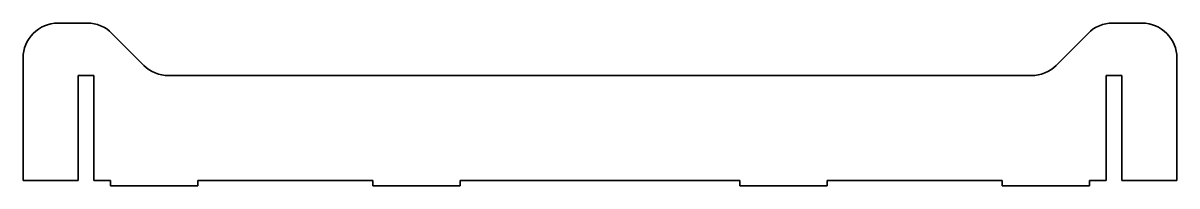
# Model space of a CAD drawing. Header units: millimetres. Extents: x 0 to 330, y 0 to 47.
import ezdxf

# ---------------------------------------------------------------- set-up
doc = ezdxf.new("R2010")
doc.units = ezdxf.units.MM
doc.layers.add('SIMUMAK Visible (ISO)', color=7, linetype='Continuous', lineweight=35)

# ---------------------------------------------------------------- blocks, each defined once
blk = doc.blocks.new('SIL-027-CRIG-01_Sheet_2_SIL-027-CRIG-01')
at = {"layer": 'SIMUMAK Visible (ISO)'}
for p, q in [((-155, 23.25), (-146.64, 23.25)), ((146.64, 23.25), (155, 23.25)), ((-130.43, 11.18), (-139.57, 20.32)), ((139.57, 20.32), (130.43, 11.18)), ((-165, -21.75), (-165, 13.25)), ((165, 13.25), (165, -21.75)), ((-149.27, 8.25), (-144.77, 8.25)), ((-149.27, -21.75), (-149.27, 8.25)), ((-144.77, 8.25), (-144.77, -21.75)), ((123.36, 8.25), (-123.36, 8.25)), ((144.73, 8.25), (149.23, 8.25)), ((144.73, -21.75), (144.73, 8.25)), ((149.23, 8.25), (149.23, -21.75)), ((-149.27, -21.75), (-165, -21.75)), ((-140, -21.75), (-144.77, -21.75)), ((-140, -23.25), (-140, -21.75)), ((-65, -21.75), (-115, -21.75)), ((-115, -21.75), (-115, -23.25)), ((-65, -23.25), (-65, -21.75)), ((40, -21.75), (-40, -21.75)), ((-40, -21.75), (-40, -23.25)), ((40, -23.25), (40, -21.75)), ((115, -21.75), (65, -21.75)), ((65, -21.75), (65, -23.25)), ((115, -23.25), (115, -21.75)), ((144.73, -21.75), (140, -21.75)), ((140, -21.75), (140, -23.25)), ((165, -21.75), (149.23, -21.75)), ((-115, -23.25), (-140, -23.25)), ((-40, -23.25), (-65, -23.25)), ((65, -23.25), (40, -23.25)), ((140, -23.25), (115, -23.25))]:
    blk.add_line(p, q, dxfattribs=at)
at = {"layer": 'SIMUMAK Visible (ISO)', "extrusion": (0, 0, -1)}
for centre, start, end in [((155, 13.25), 0, 90), ((146.64, 13.25), 90, 135), ((-146.64, 13.25), 45, 90), ((-155, 13.25), 90, 180)]:
    blk.add_arc(centre, 10, start, end, dxfattribs=at)
at = {"layer": 'SIMUMAK Visible (ISO)'}
for centre, start, end in [((-123.36, 18.25), 225, 270), ((123.36, 18.25), 270, 315)]:
    blk.add_arc(centre, 10, start, end, dxfattribs=at)

msp = doc.modelspace()

# ---------------------------------------------------------------- block references
msp.add_blockref('SIL-027-CRIG-01_Sheet_2_SIL-027-CRIG-01', (165, 23.25))

doc.saveas('drawing.dxf')
